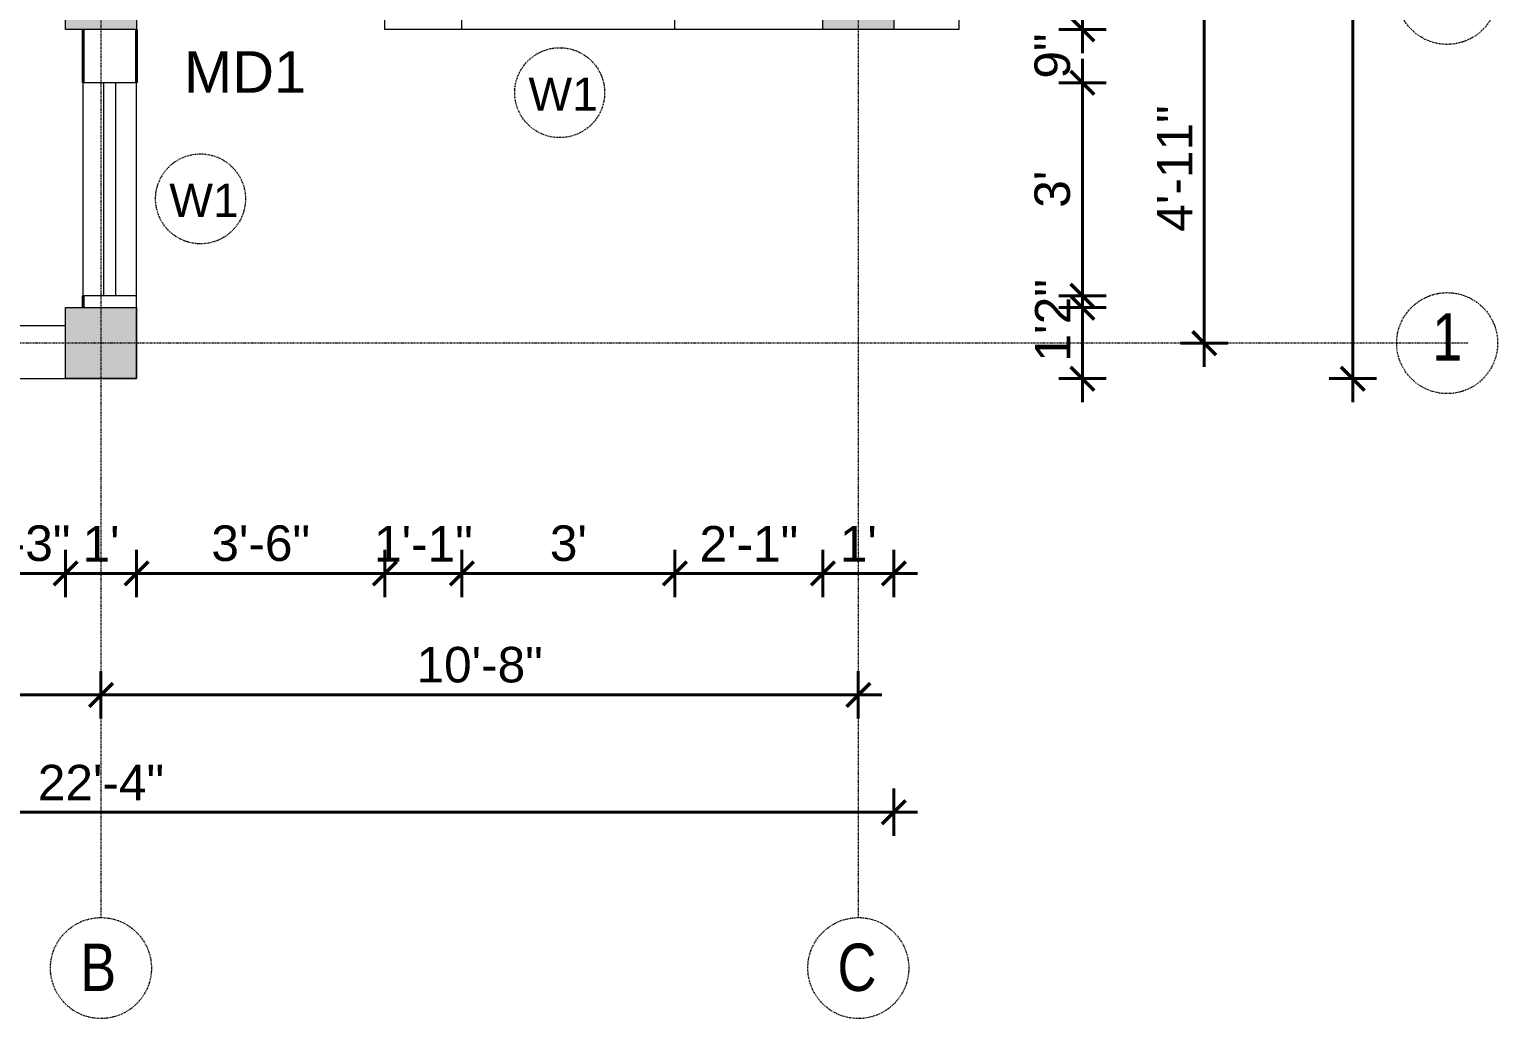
# Model space of a CAD drawing. Header units: inches. Extents: x 141029 to 166402, y -23568 to -18036.
# Drawn here: x 157570.5 to 157818.6, y -21851.7 to -21684.5 of the extents above; entities that cross this region are included whole.
import ezdxf

# ---------------------------------------------------------------- set-up
doc = ezdxf.new("R2010")
doc.units = ezdxf.units.IN
doc.header["$LTSCALE"] = 0.5
doc.header["$MEASUREMENT"] = 0
doc.header["$PDMODE"] = 66
doc.linetypes.add('CENTER', pattern=[2, 1.25, -0.25, 0.25, -0.25])
for name, color, linetype, lineweight in [('Annotate-Lite.w', 177, 'Continuous', 9), ('Annotations-Bold.w', 177, 'Continuous', 13), ('TEXT', 220, 'Continuous', 9), ('wall', 1, 'Continuous', 40)]:
    doc.layers.add(name, color=color, linetype=linetype, lineweight=lineweight)
doc.styles.add('ARAIL', font='ARIALN.TTF')
doc.styles.add('DIMTEXT', font='arial.ttf', dxfattribs={"height": 6})
doc.styles.add('gaurav', font='arial.ttf')
doc.styles.get("Standard").update_dxf_attribs({"font": 'arial.ttf'})
doc.dimstyles.new('1 by 96', dxfattribs={"dimtxt": 6, "dimasz": 4, "dimexe": 4, "dimexo": 4, "dimgap": 2, "dimtad": 1, "dimdec": 0, "dimzin": 0, "dimdsep": 46, "dimlunit": 4, "dimtxsty": 'Standard', "dimblk": 'ARCHTICK', "dimcen": 0, "dimdle": 4, "dimadec": 0, "dimazin": 0, "dimtfac": 1, "dimtdec": 0, "dimtix": 1, "dimtofl": 0, "dimtmove": 1, "dimatfit": 3, "dimldrblk": 'ARCHTICK', "dimfxl": 4, "dimfxlon": 1, "dimtolj": 1, "dimtzin": 0, "dimlwd": -1, "dimlwe": -1, "dimarcsym": 0})

# ---------------------------------------------------------------- blocks, each defined once
blk = doc.blocks.new('_ArchTick')
at = {"color": 0, "linetype": 'ByBlock', "const_width": 0.15}
blk.add_lwpolyline([(-0.5, -0.5), (0.5, 0.5)], dxfattribs=at)
blk = doc.blocks.new('*D533')
at = {"layer": 'Defpoints', "color": 0, "transparency": 16777216}
for p in [(157716.6, -21672.55), (157716.6, -21684.55), (157748.47, -21684.55)]:
    blk.add_point(p, dxfattribs=at)
at = {"layer": 'wall', "color": 0, "transparency": 16777216}
for p, q in [((157748.47, -21668.55), (157748.47, -21688.55)), ((157744.47, -21672.55), (157752.47, -21672.55)), ((157744.47, -21684.55), (157752.47, -21684.55))]:
    blk.add_line(p, q, dxfattribs=at)
at = {"layer": 'wall', "color": 0, "transparency": 16777216, "xscale": 4, "yscale": 4, "zscale": 4}
for p, rotation in [((157748.47, -21672.55), 90), ((157748.47, -21684.55), 270)]:
    blk.add_blockref('_ArchTick', p, dxfattribs=dict(at, rotation=rotation))
at = {"layer": 'wall', "color": 0, "transparency": 16777216, "insert": (157743.46, -21678.55), "char_height": 6, "attachment_point": 5, "rotation": 90}
blk.add_mtext("\\A1;1'", dxfattribs=at)
blk = doc.blocks.new('*D534')
at = {"layer": 'Defpoints', "color": 0, "transparency": 16777216}
for p in [(157716.6, -21684.55), (157588.6, -21693.55), (157748.47, -21693.55)]:
    blk.add_point(p, dxfattribs=at)
at = {"layer": 'wall', "color": 0, "transparency": 16777216}
for p, q in [((157744.47, -21684.55), (157752.47, -21684.55)), ((157744.47, -21693.55), (157752.47, -21693.55))]:
    blk.add_line(p, q, dxfattribs=at)
at = {"layer": 'wall', "color": 0, "transparency": 16777216, "insert": (157743.41, -21689.05), "char_height": 6, "attachment_point": 5, "rotation": 90}
blk.add_mtext('\\A1;9"', dxfattribs=at)
blk = doc.blocks.new('*D535')
at = {"layer": 'Defpoints', "color": 0, "transparency": 16777216}
for p in [(157588.6, -21693.55), (157588.6, -21729.55), (157748.47, -21729.55)]:
    blk.add_point(p, dxfattribs=at)
at = {"layer": 'wall', "color": 0, "transparency": 16777216}
for p, q in [((157748.47, -21689.55), (157748.47, -21733.55)), ((157744.47, -21693.55), (157752.47, -21693.55)), ((157744.47, -21729.55), (157752.47, -21729.55))]:
    blk.add_line(p, q, dxfattribs=at)
at = {"layer": 'wall', "color": 0, "transparency": 16777216, "xscale": 4, "yscale": 4, "zscale": 4}
for p, rotation in [((157748.47, -21693.55), 90), ((157748.47, -21729.55), 270)]:
    blk.add_blockref('_ArchTick', p, dxfattribs=dict(at, rotation=rotation))
at = {"layer": 'wall', "color": 0, "transparency": 16777216, "insert": (157743.41, -21711.55), "char_height": 6, "attachment_point": 5, "rotation": 90}
blk.add_mtext("\\A1;3'", dxfattribs=at)
blk = doc.blocks.new('*D536')
at = {"layer": 'Defpoints', "color": 0, "transparency": 16777216}
for p in [(157588.6, -21729.55), (157588.6, -21731.55), (157748.47, -21731.55)]:
    blk.add_point(p, dxfattribs=at)
at = {"layer": 'wall', "color": 0, "transparency": 16777216}
for p, q in [((157744.47, -21729.55), (157752.47, -21729.55)), ((157744.47, -21731.55), (157752.47, -21731.55))]:
    blk.add_line(p, q, dxfattribs=at)
at = {"layer": 'wall', "color": 0, "transparency": 16777216, "insert": (157743.46, -21730.55), "char_height": 6, "attachment_point": 5, "rotation": 90}
blk.add_mtext('\\A1;2"', dxfattribs=at)
blk = doc.blocks.new('*D537')
at = {"layer": 'Defpoints', "color": 0, "transparency": 16777216}
for p in [(157588.6, -21731.55), (157588.6, -21743.55), (157748.47, -21743.55)]:
    blk.add_point(p, dxfattribs=at)
at = {"layer": 'wall', "color": 0, "transparency": 16777216}
for p, q in [((157748.47, -21727.55), (157748.47, -21747.55)), ((157744.47, -21731.55), (157752.47, -21731.55)), ((157744.47, -21743.55), (157752.47, -21743.55))]:
    blk.add_line(p, q, dxfattribs=at)
at = {"layer": 'wall', "color": 0, "transparency": 16777216, "xscale": 4, "yscale": 4, "zscale": 4}
for p, rotation in [((157748.47, -21731.55), 90), ((157748.47, -21743.55), 270)]:
    blk.add_blockref('_ArchTick', p, dxfattribs=dict(at, rotation=rotation))
at = {"layer": 'wall', "color": 0, "transparency": 16777216, "insert": (157743.46, -21737.55), "char_height": 6, "attachment_point": 5, "rotation": 90}
blk.add_mtext("\\A1;1'", dxfattribs=at)
blk = doc.blocks.new('*D514')
at = {"layer": 'Defpoints', "color": 0, "transparency": 16777216}
for p in [(157716.6, -21678.55), (157588.6, -21737.55), (157769.07, -21737.55)]:
    blk.add_point(p, dxfattribs=at)
at = {"layer": 'wall', "color": 0, "transparency": 16777216}
for p, q in [((157769.07, -21674.55), (157769.07, -21741.55)), ((157765.07, -21678.55), (157773.07, -21678.55)), ((157765.07, -21737.55), (157773.07, -21737.55))]:
    blk.add_line(p, q, dxfattribs=at)
at = {"layer": 'wall', "color": 0, "transparency": 16777216, "xscale": 4, "yscale": 4, "zscale": 4}
for p, rotation in [((157769.07, -21678.55), 90), ((157769.07, -21737.55), 270)]:
    blk.add_blockref('_ArchTick', p, dxfattribs=dict(at, rotation=rotation))
at = {"layer": 'wall', "color": 0, "transparency": 16777216, "insert": (157764.06, -21708.05), "char_height": 6, "attachment_point": 5, "rotation": 90}
blk.add_mtext('\\A1;4\'-11"', dxfattribs=at)
blk = doc.blocks.new('*D515')
at = {"layer": 'Defpoints', "color": 0, "transparency": 16777216}
for p in [(157588.6, -21396.55), (157794.16, -21396.55), (157588.6, -21743.55)]:
    blk.add_point(p, dxfattribs=at)
at = {"layer": 'wall', "color": 0, "transparency": 16777216}
for p, q in [((157794.16, -21747.55), (157794.16, -21392.55)), ((157790.16, -21396.55), (157798.16, -21396.55)), ((157790.16, -21743.55), (157798.16, -21743.55))]:
    blk.add_line(p, q, dxfattribs=at)
at = {"layer": 'wall', "color": 0, "transparency": 16777216, "xscale": 4, "yscale": 4, "zscale": 4}
for p, rotation in [((157794.16, -21396.55), 90), ((157794.16, -21743.55), 270)]:
    blk.add_blockref('_ArchTick', p, dxfattribs=dict(at, rotation=rotation))
at = {"layer": 'wall', "color": 0, "transparency": 16777216, "insert": (157789.1, -21570.05), "char_height": 6, "attachment_point": 5, "rotation": 90}
blk.add_mtext('\\A1;28\'-11"', dxfattribs=at)
blk = doc.blocks.new('*D540')
at = {"layer": 'Defpoints', "color": 0, "transparency": 16777216}
for p in [(157561.6, -21743.55), (157576.6, -21743.55), (157576.6, -21776.46)]:
    blk.add_point(p, dxfattribs=at)
at = {"layer": 'wall', "color": 0, "transparency": 16777216}
for p, q in [((157561.6, -21772.46), (157561.6, -21780.46)), ((157576.6, -21772.46), (157576.6, -21780.46)), ((157557.6, -21776.46), (157580.6, -21776.46))]:
    blk.add_line(p, q, dxfattribs=at)
at = {"layer": 'wall', "color": 0, "transparency": 16777216, "xscale": 4, "yscale": 4, "zscale": 4, "rotation": 180}
blk.add_blockref('_ArchTick', (157561.6, -21776.46), dxfattribs=at)
at = {"layer": 'wall', "color": 0, "transparency": 16777216, "xscale": 4, "yscale": 4, "zscale": 4}
blk.add_blockref('_ArchTick', (157576.6, -21776.46), dxfattribs=at)
at = {"layer": 'wall', "color": 0, "transparency": 16777216, "insert": (157569.1, -21771.39), "char_height": 6, "attachment_point": 5}
blk.add_mtext('\\A1;1\'-3"', dxfattribs=at)
blk = doc.blocks.new('*D541')
at = {"layer": 'Defpoints', "color": 0, "transparency": 16777216}
for p in [(157576.6, -21743.55), (157588.6, -21743.55), (157588.6, -21776.46)]:
    blk.add_point(p, dxfattribs=at)
at = {"layer": 'wall', "color": 0, "transparency": 16777216}
for p, q in [((157576.6, -21772.46), (157576.6, -21780.46)), ((157588.6, -21772.46), (157588.6, -21780.46)), ((157572.6, -21776.46), (157592.6, -21776.46))]:
    blk.add_line(p, q, dxfattribs=at)
at = {"layer": 'wall', "color": 0, "transparency": 16777216, "xscale": 4, "yscale": 4, "zscale": 4, "rotation": 180}
blk.add_blockref('_ArchTick', (157576.6, -21776.46), dxfattribs=at)
at = {"layer": 'wall', "color": 0, "transparency": 16777216, "xscale": 4, "yscale": 4, "zscale": 4}
blk.add_blockref('_ArchTick', (157588.6, -21776.46), dxfattribs=at)
at = {"layer": 'wall', "color": 0, "transparency": 16777216, "insert": (157582.6, -21771.45), "char_height": 6, "attachment_point": 5}
blk.add_mtext("\\A1;1'", dxfattribs=at)
blk = doc.blocks.new('*D542')
at = {"layer": 'Defpoints', "color": 0, "transparency": 16777216}
for p in [(157630.6, -21684.55), (157588.6, -21743.55), (157630.6, -21776.46)]:
    blk.add_point(p, dxfattribs=at)
at = {"layer": 'wall', "color": 0, "transparency": 16777216}
for p, q in [((157588.6, -21772.46), (157588.6, -21780.46)), ((157630.6, -21772.46), (157630.6, -21780.46)), ((157584.6, -21776.46), (157634.6, -21776.46))]:
    blk.add_line(p, q, dxfattribs=at)
at = {"layer": 'wall', "color": 0, "transparency": 16777216, "xscale": 4, "yscale": 4, "zscale": 4, "rotation": 180}
blk.add_blockref('_ArchTick', (157588.6, -21776.46), dxfattribs=at)
at = {"layer": 'wall', "color": 0, "transparency": 16777216, "xscale": 4, "yscale": 4, "zscale": 4}
blk.add_blockref('_ArchTick', (157630.6, -21776.46), dxfattribs=at)
at = {"layer": 'wall', "color": 0, "transparency": 16777216, "insert": (157609.6, -21771.39), "char_height": 6, "attachment_point": 5}
blk.add_mtext('\\A1;3\'-6"', dxfattribs=at)
blk = doc.blocks.new('*D543')
at = {"layer": 'Defpoints', "color": 0, "transparency": 16777216}
for p in [(157630.6, -21684.55), (157643.6, -21684.55), (157643.6, -21776.46)]:
    blk.add_point(p, dxfattribs=at)
at = {"layer": 'wall', "color": 0, "transparency": 16777216}
for p, q in [((157630.6, -21772.46), (157630.6, -21780.46)), ((157643.6, -21772.46), (157643.6, -21780.46)), ((157626.6, -21776.46), (157647.6, -21776.46))]:
    blk.add_line(p, q, dxfattribs=at)
at = {"layer": 'wall', "color": 0, "transparency": 16777216, "xscale": 4, "yscale": 4, "zscale": 4, "rotation": 180}
blk.add_blockref('_ArchTick', (157630.6, -21776.46), dxfattribs=at)
at = {"layer": 'wall', "color": 0, "transparency": 16777216, "xscale": 4, "yscale": 4, "zscale": 4}
blk.add_blockref('_ArchTick', (157643.6, -21776.46), dxfattribs=at)
at = {"layer": 'wall', "color": 0, "transparency": 16777216, "insert": (157637.1, -21771.45), "char_height": 6, "attachment_point": 5}
blk.add_mtext('\\A1;1\'-1"', dxfattribs=at)
blk = doc.blocks.new('*D544')
at = {"layer": 'Defpoints', "color": 0, "transparency": 16777216}
for p in [(157643.6, -21684.55), (157679.6, -21684.55), (157679.6, -21776.46)]:
    blk.add_point(p, dxfattribs=at)
at = {"layer": 'wall', "color": 0, "transparency": 16777216}
for p, q in [((157643.6, -21772.46), (157643.6, -21780.46)), ((157679.6, -21772.46), (157679.6, -21780.46)), ((157639.6, -21776.46), (157683.6, -21776.46))]:
    blk.add_line(p, q, dxfattribs=at)
at = {"layer": 'wall', "color": 0, "transparency": 16777216, "xscale": 4, "yscale": 4, "zscale": 4, "rotation": 180}
blk.add_blockref('_ArchTick', (157643.6, -21776.46), dxfattribs=at)
at = {"layer": 'wall', "color": 0, "transparency": 16777216, "xscale": 4, "yscale": 4, "zscale": 4}
blk.add_blockref('_ArchTick', (157679.6, -21776.46), dxfattribs=at)
at = {"layer": 'wall', "color": 0, "transparency": 16777216, "insert": (157661.6, -21771.39), "char_height": 6, "attachment_point": 5}
blk.add_mtext("\\A1;3'", dxfattribs=at)
blk = doc.blocks.new('*D545')
at = {"layer": 'Defpoints', "color": 0, "transparency": 16777216}
for p in [(157679.6, -21684.55), (157704.6, -21684.55), (157704.6, -21776.46)]:
    blk.add_point(p, dxfattribs=at)
at = {"layer": 'wall', "color": 0, "transparency": 16777216}
for p, q in [((157679.6, -21772.46), (157679.6, -21780.46)), ((157704.6, -21772.46), (157704.6, -21780.46)), ((157675.6, -21776.46), (157708.6, -21776.46))]:
    blk.add_line(p, q, dxfattribs=at)
at = {"layer": 'wall', "color": 0, "transparency": 16777216, "xscale": 4, "yscale": 4, "zscale": 4, "rotation": 180}
blk.add_blockref('_ArchTick', (157679.6, -21776.46), dxfattribs=at)
at = {"layer": 'wall', "color": 0, "transparency": 16777216, "xscale": 4, "yscale": 4, "zscale": 4}
blk.add_blockref('_ArchTick', (157704.6, -21776.46), dxfattribs=at)
at = {"layer": 'wall', "color": 0, "transparency": 16777216, "insert": (157692.1, -21771.45), "char_height": 6, "attachment_point": 5}
blk.add_mtext('\\A1;2\'-1"', dxfattribs=at)
blk = doc.blocks.new('*D546')
at = {"layer": 'Defpoints', "color": 0, "transparency": 16777216}
for p in [(157704.6, -21684.55), (157716.6, -21684.55), (157716.6, -21776.46)]:
    blk.add_point(p, dxfattribs=at)
at = {"layer": 'wall', "color": 0, "transparency": 16777216}
for p, q in [((157704.6, -21772.46), (157704.6, -21780.46)), ((157716.6, -21772.46), (157716.6, -21780.46)), ((157700.6, -21776.46), (157720.6, -21776.46))]:
    blk.add_line(p, q, dxfattribs=at)
at = {"layer": 'wall', "color": 0, "transparency": 16777216, "xscale": 4, "yscale": 4, "zscale": 4, "rotation": 180}
blk.add_blockref('_ArchTick', (157704.6, -21776.46), dxfattribs=at)
at = {"layer": 'wall', "color": 0, "transparency": 16777216, "xscale": 4, "yscale": 4, "zscale": 4}
blk.add_blockref('_ArchTick', (157716.6, -21776.46), dxfattribs=at)
at = {"layer": 'wall', "color": 0, "transparency": 16777216, "insert": (157710.6, -21771.45), "char_height": 6, "attachment_point": 5}
blk.add_mtext("\\A1;1'", dxfattribs=at)
blk = doc.blocks.new('*D547')
at = {"layer": 'Defpoints', "color": 0, "transparency": 16777216}
for p in [(157454.6, -21743.55), (157582.6, -21743.55), (157582.6, -21796.98)]:
    blk.add_point(p, dxfattribs=at)
at = {"layer": 'wall', "color": 0, "transparency": 16777216}
for p, q in [((157454.6, -21792.98), (157454.6, -21800.98)), ((157582.6, -21792.98), (157582.6, -21800.98)), ((157450.6, -21796.98), (157586.6, -21796.98))]:
    blk.add_line(p, q, dxfattribs=at)
at = {"layer": 'wall', "color": 0, "transparency": 16777216, "xscale": 4, "yscale": 4, "zscale": 4, "rotation": 180}
blk.add_blockref('_ArchTick', (157454.6, -21796.98), dxfattribs=at)
at = {"layer": 'wall', "color": 0, "transparency": 16777216, "xscale": 4, "yscale": 4, "zscale": 4}
blk.add_blockref('_ArchTick', (157582.6, -21796.98), dxfattribs=at)
at = {"layer": 'wall', "color": 0, "transparency": 16777216, "insert": (157518.6, -21791.91), "char_height": 6, "attachment_point": 5}
blk.add_mtext('\\A1;10\'-8"', dxfattribs=at)
blk = doc.blocks.new('*D548')
at = {"layer": 'Defpoints', "color": 0, "transparency": 16777216}
for p in [(157710.6, -21684.55), (157582.6, -21743.55), (157710.6, -21796.98)]:
    blk.add_point(p, dxfattribs=at)
at = {"layer": 'wall', "color": 0, "transparency": 16777216}
for p, q in [((157582.6, -21792.98), (157582.6, -21800.98)), ((157710.6, -21792.98), (157710.6, -21800.98)), ((157578.6, -21796.98), (157714.6, -21796.98))]:
    blk.add_line(p, q, dxfattribs=at)
at = {"layer": 'wall', "color": 0, "transparency": 16777216, "xscale": 4, "yscale": 4, "zscale": 4, "rotation": 180}
blk.add_blockref('_ArchTick', (157582.6, -21796.98), dxfattribs=at)
at = {"layer": 'wall', "color": 0, "transparency": 16777216, "xscale": 4, "yscale": 4, "zscale": 4}
blk.add_blockref('_ArchTick', (157710.6, -21796.98), dxfattribs=at)
at = {"layer": 'wall', "color": 0, "transparency": 16777216, "insert": (157646.6, -21791.91), "char_height": 6, "attachment_point": 5}
blk.add_mtext('\\A1;10\'-8"', dxfattribs=at)
blk = doc.blocks.new('*D549')
at = {"layer": 'Defpoints', "color": 0, "transparency": 16777216}
for p in [(157716.6, -21684.55), (157448.6, -21743.55), (157716.6, -21816.81)]:
    blk.add_point(p, dxfattribs=at)
at = {"layer": 'wall', "color": 0, "transparency": 16777216}
for p, q in [((157448.6, -21812.81), (157448.6, -21820.81)), ((157716.6, -21812.81), (157716.6, -21820.81)), ((157444.6, -21816.81), (157720.6, -21816.81))]:
    blk.add_line(p, q, dxfattribs=at)
at = {"layer": 'wall', "color": 0, "transparency": 16777216, "xscale": 4, "yscale": 4, "zscale": 4, "rotation": 180}
blk.add_blockref('_ArchTick', (157448.6, -21816.81), dxfattribs=at)
at = {"layer": 'wall', "color": 0, "transparency": 16777216, "xscale": 4, "yscale": 4, "zscale": 4}
blk.add_blockref('_ArchTick', (157716.6, -21816.81), dxfattribs=at)
at = {"layer": 'wall', "color": 0, "transparency": 16777216, "insert": (157582.6, -21811.79), "char_height": 6, "attachment_point": 5}
blk.add_mtext('\\A1;22\'-4"', dxfattribs=at)

msp = doc.modelspace()

# ---------------------------------------------------------------- hatches: boundary and pattern name
at = {"layer": 'wall'}
for points in [[(157588.6, -21672.55), (157576.6, -21672.55), (157576.6, -21684.55), (157588.6, -21684.55)], [(157716.6, -21672.55), (157704.6, -21672.55), (157704.6, -21684.55), (157716.6, -21684.55)], [(157588.6, -21731.55), (157576.6, -21731.55), (157576.6, -21743.55), (157588.6, -21743.55)]]:
    msp.add_hatch(color=256, dxfattribs=at).paths.add_polyline_path(points)

# ---------------------------------------------------------------- linework, layer by layer
at = {"layer": 'Annotate-Lite.w', "color": 1}
for p, q in [((157630.6, -21684.55), (157630.6, -21675.55)), ((157727.6, -21674.55), (157727.6, -21684.55)), ((157643.6, -21684.55), (157630.6, -21684.55)), ((157727.6, -21684.55), (157679.6, -21684.55)), ((157588.6, -21743.55), (157588.6, -21729.55)), ((157561.6, -21734.55), (157576.6, -21734.55)), ((157561.6, -21743.55), (157588.6, -21743.55))]:
    msp.add_line(p, q, dxfattribs=at)
at = {"layer": 'Annotate-Lite.w', "color": 3}
for p, q in [((157643.6, -21684.55), (157643.6, -21675.55)), ((157679.6, -21684.55), (157679.6, -21675.55)), ((157679.6, -21684.55), (157643.6, -21684.55)), ((157588.6, -21693.55), (157579.6, -21693.55)), ((157579.6, -21729.55), (157579.6, -21693.55)), ((157583.1, -21729.55), (157583.1, -21693.55)), ((157585.1, -21729.55), (157585.1, -21693.55)), ((157588.6, -21729.55), (157588.6, -21693.55)), ((157588.6, -21729.55), (157579.6, -21729.55))]:
    msp.add_line(p, q, dxfattribs=at)
at = {"layer": 'Annotate-Lite.w'}
for points in [[(157576.6, -21672.55), (157588.6, -21672.55), (157588.6, -21684.55), (157576.6, -21684.55)], [(157704.6, -21672.55), (157716.6, -21672.55), (157716.6, -21684.55), (157704.6, -21684.55)], [(157576.6, -21731.55), (157588.6, -21731.55), (157588.6, -21743.55), (157576.6, -21743.55)]]:
    msp.add_lwpolyline(points, close=True, dxfattribs=at)
at = {"layer": 'Annotations-Bold.w', "color": 0, "linetype": 'CENTER', "ltscale": 0.3}
for p, q in [((157582.6, -21332.36), (157582.6, -21834.6)), ((157710.6, -21332.36), (157710.6, -21834.6)), ((157813.6, -21737.55), (157349.18, -21737.55))]:
    msp.add_line(p, q, dxfattribs=at)
for centre, radius in [((157810.12, -21678.55), 8.53), ((157660.13, -21695.24), 7.6), ((157599.43, -21713.18), 7.6), ((157810.12, -21737.55), 8.53), ((157582.6, -21843.13), 8.53), ((157710.6, -21843.13), 8.53)]:
    msp.add_circle(centre, radius, dxfattribs=at)
at = {"layer": 'wall'}
for p, q in [((157579.6, -21693.55), (157579.6, -21684.55)), ((157588.6, -21693.55), (157588.6, -21684.55)), ((157579.6, -21731.55), (157579.6, -21729.55))]:
    msp.add_line(p, q, dxfattribs=at)

# ---------------------------------------------------------------- texts
at = {"layer": 'Annotations-Bold.w', "color": 0, "linetype": 'CENTER', "ltscale": 0.3, "attachment_point": 1}
for s, width, insert, char_height, style in [('W1', 8, (157654.85, -21692.68), 5.6, 'gaurav'), ('W1', 8, (157594.15, -21710.63), 5.6, 'gaurav'), ('1', 6.5393, (157807.57, -21732.5), 8, 'ARAIL'), ('B', 6.5393, (157579.07, -21839), 8, 'ARAIL'), ('C', 6.5393, (157707.07, -21839), 8, 'ARAIL')]:
    msp.add_mtext_dynamic_manual_height_columns(s, width=width, gutter_width=100, heights=[0], dxfattribs=dict(at, insert=insert, char_height=char_height, style=style))
at = {"layer": 'TEXT', "style": 'DIMTEXT'}
msp.add_text('MD1', height=7, rotation=360, dxfattribs=at).set_placement((157596.64, -21695.24))

# ---------------------------------------------------------------- dimensions: what is measured, and where the dimension line sits
at = {"layer": 'wall'}
for base, p1, p2, picture, middle in [((157794.16, -21396.55), (157588.6, -21743.55), (157588.6, -21396.55), '*D515', (157789.1, -21570.05)), ((157748.47, -21684.55), (157716.6, -21672.55), (157716.6, -21684.55), '*D533', (157743.46, -21678.55)), ((157769.07, -21737.55), (157716.6, -21678.55), (157588.6, -21737.55), '*D514', (157764.06, -21708.05)), ((157748.47, -21693.55), (157716.6, -21684.55), (157588.6, -21693.55), '*D534', (157743.41, -21689.05)), ((157748.47, -21729.55), (157588.6, -21693.55), (157588.6, -21729.55), '*D535', (157743.41, -21711.55)), ((157748.47, -21731.55), (157588.6, -21729.55), (157588.6, -21731.55), '*D536', (157743.46, -21730.55))]:
    dim = msp.add_linear_dim(base=base, p1=p1, p2=p2, angle=90, dimstyle='1 by 96', dxfattribs=at)
    dim.commit()
    dim.dimension.update_dxf_attribs({"geometry": picture, "text_midpoint": middle})
for base, p1, p2, picture, middle in [((157716.6, -21816.81), (157448.6, -21743.55), (157716.6, -21684.55), '*D549', (157582.6, -21811.79)), ((157710.6, -21796.98), (157582.6, -21743.55), (157710.6, -21684.55), '*D548', (157646.6, -21791.91)), ((157630.6, -21776.46), (157588.6, -21743.55), (157630.6, -21684.55), '*D542', (157609.6, -21771.39)), ((157679.6, -21776.46), (157643.6, -21684.55), (157679.6, -21684.55), '*D544', (157661.6, -21771.39)), ((157704.6, -21776.46), (157679.6, -21684.55), (157704.6, -21684.55), '*D545', (157692.1, -21771.45)), ((157716.6, -21776.46), (157704.6, -21684.55), (157716.6, -21684.55), '*D546', (157710.6, -21771.45)), ((157582.6, -21796.98), (157454.6, -21743.55), (157582.6, -21743.55), '*D547', (157518.6, -21791.91)), ((157588.6, -21776.46), (157576.6, -21743.55), (157588.6, -21743.55), '*D541', (157582.6, -21771.45))]:
    dim = msp.add_linear_dim(base=base, p1=p1, p2=p2, dimstyle='1 by 96', dxfattribs=at)
    dim.commit()
    dim.dimension.update_dxf_attribs({"geometry": picture, "text_midpoint": middle})
for base, p1, p2, picture, middle in [((157643.6, -21776.46), (157630.6, -21684.55), (157643.6, -21684.55), '*D543', (157637.1, -21776.46)), ((157576.6, -21776.46), (157561.6, -21743.55), (157576.6, -21743.55), '*D540', (157569.1, -21776.46))]:
    dim = msp.add_linear_dim(base=base, p1=p1, p2=p2, dimstyle='1 by 96', dxfattribs=at)
    dim.commit()
    dim.dimension.update_dxf_attribs({"geometry": picture, "text_midpoint": middle, "dimtype": 160})
dim = msp.add_linear_dim(base=(157748.47, -21743.55), p1=(157588.6, -21731.55), p2=(157588.6, -21743.55), angle=90, dimstyle='1 by 96', dxfattribs=at)
dim.commit()
dim.dimension.update_dxf_attribs({"geometry": '*D537', "text_midpoint": (157748.47, -21737.55), "dimtype": 160})

doc.saveas('drawing.dxf')
